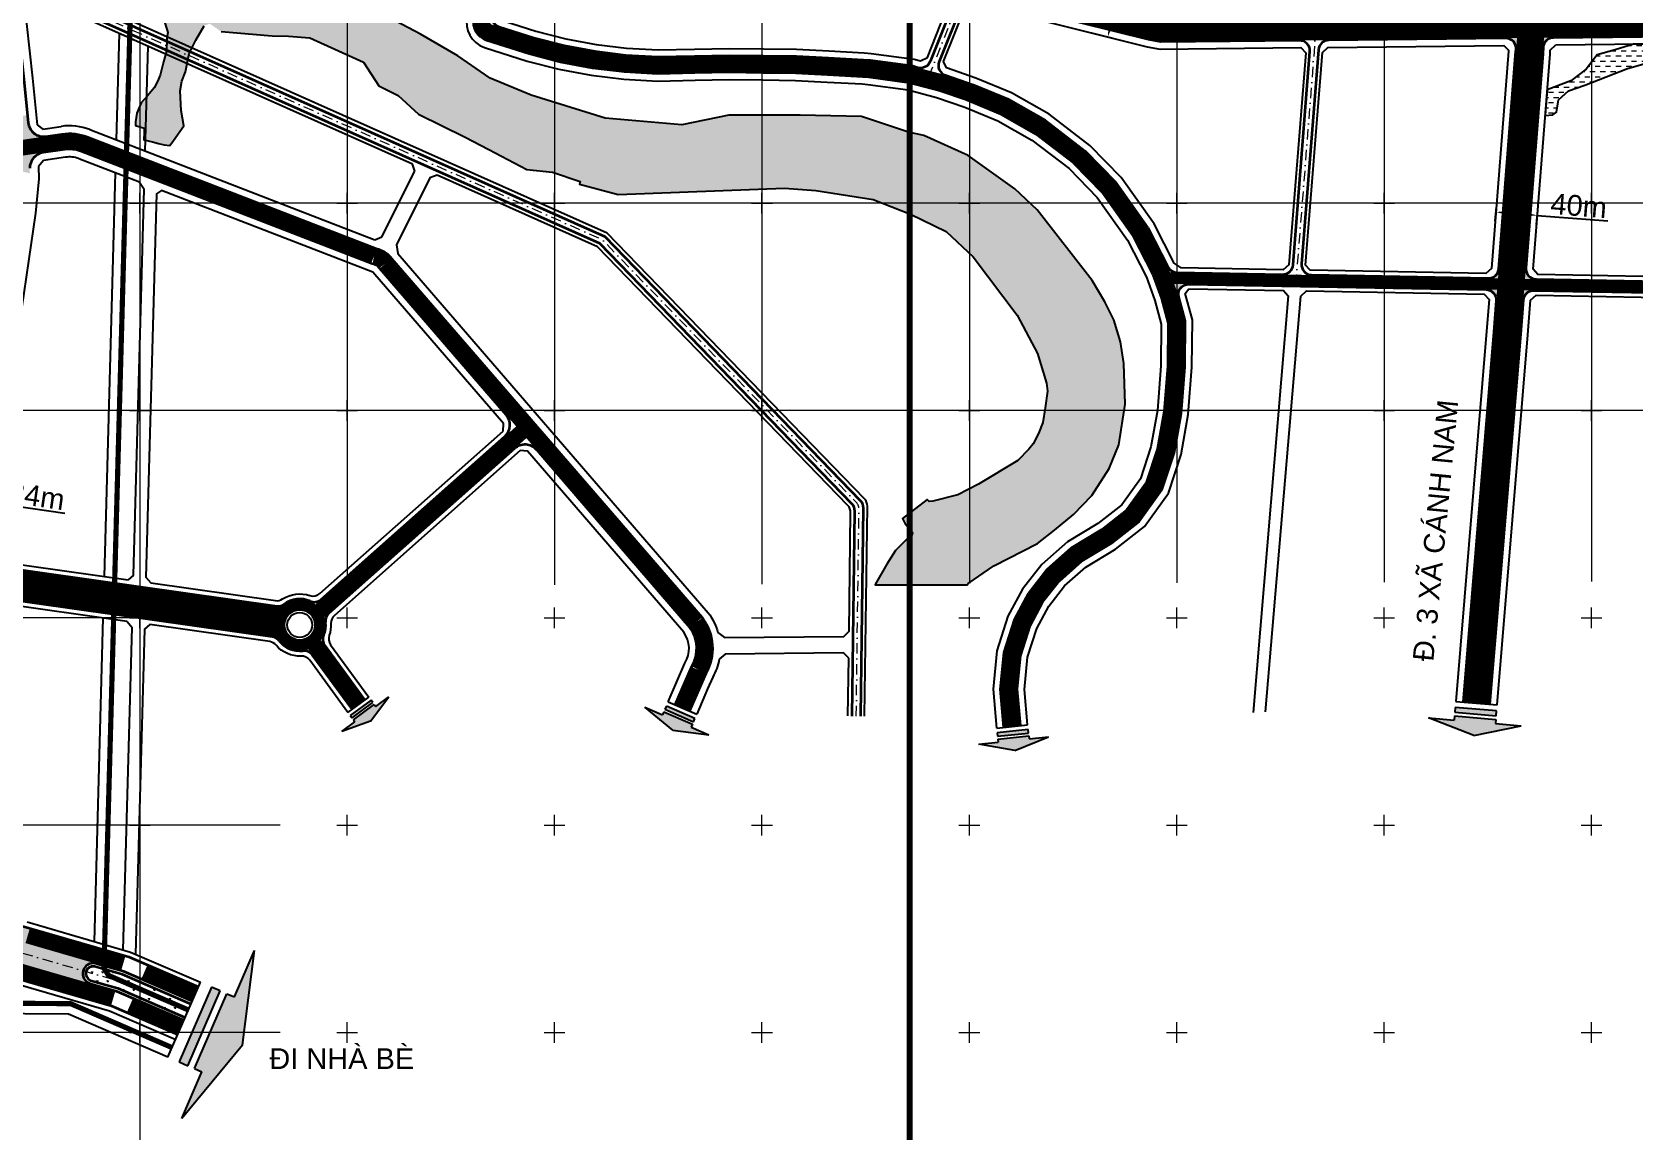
# Model space of a CAD drawing. Header units: millimetres. Extents: x 546597 to 607848, y 1180644 to 1193180.
# Drawn here: x 598896 to 600441, y 1183705 to 1184765 of the extents above; entities that cross this region are included whole.
import ezdxf
from ezdxf.enums import TextEntityAlignment as Align

# ---------------------------------------------------------------- set-up
doc = ezdxf.new("R2010")
doc.units = ezdxf.units.MM
doc.header["$MEASUREMENT"] = 0
doc.linetypes.add('ACAD_ISO02W100', pattern=[15, 12, -3])
doc.linetypes.add('DASHDOT', pattern=[1, 0.5, -0.25, 0, -0.25])
doc.layers.get('0').update_dxf_attribs({"linetype": 'CONTINUOUS', "lineweight": 20})
doc.layers.get('DEFPOINTS').update_dxf_attribs({"linetype": 'CONTINUOUS', "lineweight": 20})
for name, color, linetype, lineweight in [('A-DUONG', 1, 'CONTINUOUS', 35), ('A-LE', 4, 'CONTINUOUS', 25), ('A-TIM', 6, 'DASHDOT', 13), ('DIM GIAO THONG', 3, 'CONTINUOUS', 15), ('duong MOI - 20m', 251, 'ACAD_ISO02W100', 5), ('hide - hatch SONG RACH', 150, 'CONTINUOUS', 5), ('KHUNG', 2, 'CONTINUOUS', 120), ('toa do', 2, 'CONTINUOUS', 13)]:
    doc.layers.add(name, color=color, linetype=linetype, lineweight=lineweight)
for name, color, linetype in [('DIEN', 20, 'CONTINUOUS'), ('duong MOI', 251, 'ACAD_ISO02W100'), ('hatch CX cach ly', 70, 'CONTINUOUS'), ('SONG', 150, 'CONTINUOUS'), ('text DUONG', 7, 'CONTINUOUS')]:
    doc.layers.add(name, color=color, linetype=linetype)
doc.styles.add('VHEL-B', font='VHELVEB.TTF')
doc.styles.add('VNI-Helve Bold', font='VHELVEB.TTF')
doc.linetypes.add('FENCELINE2', pattern='A,6.35,-2.54,[132,ltypeshp.shx,S=2.54,R=0,X=-2.54,Y=0],-2.54,25.4', length=36.83)
doc.dimstyles.new('S1', dxfattribs={"dimtxt": 20, "dimasz": 10, "dimexe": 5, "dimexo": 0.625, "dimgap": 2, "dimtad": 1, "dimdec": 0, "dimtxsty": 'VHEL-B', "dimcen": 2.5, "dimclrd": 256, "dimclre": 256, "dimadec": 0, "dimazin": 0, "dimtfac": 1, "dimtdec": 0, "dimtmove": 0, "dimatfit": 3, "dimfxl": 1, "dimarcsym": 0})
pattern_1 = [(0, (601998.4743, 1186516.907), (5, 5), [5, -5])]

# ---------------------------------------------------------------- blocks, each defined once
blk = doc.blocks.new('*D87')
at = {"layer": 'DEFPOINTS', "color": 0, "transparency": 16777216}
for p in [(598818.1, 1184300.5), (598860, 1184310.8), (598857.6, 1184294.7)]:
    blk.add_point(p, dxfattribs=at)
at = {"layer": 'DIM GIAO THONG', "lineweight": -2, "transparency": 16777216}
for p, q in [((598818.1, 1184301.1), (598821.1, 1184321.5)), ((598857.7, 1184295.3), (598860.7, 1184315.7)), ((598830.3, 1184315.1), (598850.1, 1184312.2)), ((598860, 1184310.8), (598927.5, 1184301))]:
    blk.add_line(p, q, dxfattribs=at)
at = {"layer": 'DIM GIAO THONG', "transparency": 16777216}
for points in [[(598830.5, 1184316.8), (598830, 1184313.5), (598820.4, 1184316.6)], [(598850.3, 1184313.9), (598849.8, 1184310.6), (598860, 1184310.8)]]:
    blk.add_solid(points, dxfattribs=at)
at = {"layer": 'DIM GIAO THONG', "color": 0, "transparency": 16777216, "insert": (598900.4, 1184317.3), "char_height": 20, "attachment_point": 5, "rotation": 351.7109, "style": 'VHEL-B'}
blk.add_mtext('34m', dxfattribs=at)
blk = doc.blocks.new('*D43')
at = {"layer": 'DEFPOINTS', "color": 0, "transparency": 16777216}
for p in [(600307.1, 1184581.8), (600347, 1184578.7), (600347.7, 1184588.1)]:
    blk.add_point(p, dxfattribs=at)
at = {"layer": 'DIM GIAO THONG', "lineweight": -2, "transparency": 16777216}
for p, q in [((600307.2, 1184582.4), (600308.3, 1184596.3)), ((600317.8, 1184590.5), (600337.8, 1184588.9)), ((600347, 1184579.3), (600348.1, 1184593.1)), ((600347.7, 1184588.1), (600415.7, 1184582.8))]:
    blk.add_line(p, q, dxfattribs=at)
at = {"layer": 'DIM GIAO THONG', "transparency": 16777216}
for points in [[(600318, 1184592.2), (600317.7, 1184588.8), (600307.9, 1184591.3)], [(600337.9, 1184590.6), (600337.6, 1184587.3), (600347.7, 1184588.1)]]:
    blk.add_solid(points, dxfattribs=at)
at = {"layer": 'DIM GIAO THONG', "color": 0, "transparency": 16777216, "insert": (600387.7, 1184597.3), "char_height": 20, "attachment_point": 5, "rotation": 355.4867, "style": 'VHEL-B'}
blk.add_mtext('40m', dxfattribs=at)
blk = doc.blocks.new('*D44')
at = {"layer": 'DEFPOINTS', "color": 0, "transparency": 16777216}
for p in [(599926.9, 1184803.2), (599943.2, 1184799.1), (599917.2, 1184764.4)]:
    blk.add_point(p, dxfattribs=at)
at = {"layer": 'DIM GIAO THONG', "lineweight": -2, "transparency": 16777216}
for p, q in [((599943.2, 1184799.1), (599959.7, 1184865.3)), ((599927.5, 1184803), (599948, 1184797.9)), ((599935.9, 1184770), (599940.8, 1184789.4)), ((599917.8, 1184764.2), (599938.3, 1184759.1))]:
    blk.add_line(p, q, dxfattribs=at)
at = {"layer": 'DIM GIAO THONG', "transparency": 16777216}
for points in [[(599939.1, 1184789.8), (599942.4, 1184789), (599943.2, 1184799.1)], [(599934.3, 1184770.4), (599937.5, 1184769.6), (599933.5, 1184760.3)]]:
    blk.add_solid(points, dxfattribs=at)
at = {"layer": 'DIM GIAO THONG', "color": 0, "transparency": 16777216, "insert": (599940.7, 1184840), "char_height": 20, "attachment_point": 5, "rotation": 75.9883, "style": 'VHEL-B'}
blk.add_mtext('40m', dxfattribs=at)
blk = doc.blocks.new('A$C1AD862F4')
h = blk.add_hatch(color=256)
h.paths.add_polyline_path([(23.2, 5.93), (24.65, 9.65), (47.84, 0.62), (10.76, 29.1), (-35.81, 33.19), (-12.62, 24.16), (-14.07, 20.45)])
h.paths.add_polyline_path([(-15.35, 17.15), (-17.03, 12.83), (20.24, -1.68), (21.92, 2.63)])
for p, q in [((10.76, 29.1), (-35.81, 33.19)), ((-12.62, 24.16), (-35.81, 33.19)), ((-14.07, 20.45), (-12.62, 24.16)), ((10.76, 29.1), (47.84, 0.62)), ((-15.35, 17.15), (-17.03, 12.83)), ((21.92, 2.63), (-15.35, 17.15)), ((23.2, 5.93), (-14.07, 20.45)), ((-17.03, 12.83), (20.24, -1.68)), ((23.2, 5.93), (24.65, 9.65)), ((47.84, 0.62), (24.65, 9.65)), ((18.06, -7.26), (-19.21, 7.25)), ((20.24, -1.68), (21.92, 2.63))]:
    blk.add_line(p, q)
blk = doc.blocks.new('CROSS')
for p, q in [((-5, 0), (5, 0)), ((0, -5), (0, 5))]:
    blk.add_line(p, q)

msp = doc.modelspace()

# ---------------------------------------------------------------- hatches: boundary and pattern name
at = {"layer": 'duong MOI', "ltscale": 3}
h = msp.add_hatch(color=254, dxfattribs=at)
h.paths.add_polyline_path([(600344.5, 1184801.3), (600345.6, 1184814.6, 0.078266), (600332.4, 1184813.4), (600331.6, 1184802.3), (600330.9, 1184794.3, -0.388097), (600321.1, 1184785.1), (600302.3, 1184784.8, 0.075365), (600300.4, 1184772.3, 0.002726), (600300.4, 1184771.8), (600310.9, 1184771.9), (600342.2, 1184772.3)])
h.paths.add_polyline_path([(600342.2, 1184772.3), (600300.4, 1184771.8, 0.078107), (600302.5, 1184758.8), (600317.2, 1184759, -0.440821), (600327.3, 1184748.2), (600327.1, 1184746.1), (600326.1, 1184733.3, 0.07827), (600338.9, 1184730.1), (600339.1, 1184733.2), (600340.1, 1184745)])
h.paths.add_polyline_path([(600385.1, 1184772.3, 0.002726), (600385.1, 1184772.7), (600372.3, 1184772.6), (600342.2, 1184772.3), (600340.1, 1184745), (600338.9, 1184730.1, 0.077958), (600352, 1184730.9), (600353, 1184744), (600353.5, 1184750.3, -0.388097), (600363.4, 1184759.5), (600383.2, 1184759.7, 0.075365)])
h.paths.add_polyline_path([(600382.9, 1184785.7), (600367.2, 1184785.6, -0.440821), (600357.2, 1184796.3), (600357.5, 1184800.3), (600358.4, 1184811.7, 0.077962), (600345.6, 1184814.6), (600345.2, 1184810.1), (600344.5, 1184801.3), (600342.2, 1184772.3), (600385.1, 1184772.7, 0.078107)])
h = msp.add_hatch(color=254, dxfattribs=at)
h.paths.add_polyline_path([(598881.8, 1184666.9), (598880.1, 1184683.6), (598868.6, 1184682.4), (598869.8, 1184671, -0.007694), (598870.8, 1184634.1), (598882.4, 1184631.4)])
h.paths.add_polyline_path([(598912.4, 1184664.6), (598909.3, 1184664.2, -0.426771), (598892.3, 1184677.5), (598891.5, 1184684.7), (598880.1, 1184683.6), (598881.8, 1184666.9), (598882, 1184652.7), (598912.4, 1184657.1)])
h.paths.add_polyline_path([(598912.4, 1184657.1), (598882, 1184652.7), (598882.4, 1184631.4), (598893.9, 1184628.7), (598893.8, 1184633.6, -0.377169), (598906.7, 1184648.7), (598912.4, 1184649.5)])
at = {"layer": 'duong MOI'}
msp.add_hatch(color=254, dxfattribs=at).paths.add_polyline_path([(598963.4, 1183880.3), (598881.2, 1183904.2, 0.057647), (598879.3, 1183927.1, 0.043563), (598870, 1183922, -0.041551), (598871.3, 1183907.1, -0.184783), (598848.3, 1183847.1, 0.043563), (598853.4, 1183837.8, 0.057647), (598867.3, 1183856.1), (598949.5, 1183832.3, 0.065075), (598958.1, 1183845.4), (598951.6, 1183847.3, -0.924696), (598956.8, 1183866.6), (598963.7, 1183864.6, 0.029094), (598964.1, 1183871.7, 0.035913)])
at = {"layer": 'duong MOI - 20m', "ltscale": 2}
h = msp.add_hatch(color=254, dxfattribs=at)
h.paths.add_polyline_path([(600325.1, 1184555.1), (600312.1, 1184556.1), (600310.6, 1184536.7, -0.396628), (600300.4, 1184527.5), (600290.9, 1184527.7), (600290.8, 1184522.2), (600322.4, 1184521.6)])
h.paths.add_polyline_path([(600353.4, 1184526.5), (600346.5, 1184526.6, -0.432021), (600336.7, 1184537.4), (600338, 1184554.1), (600325.1, 1184555.1), (600322.4, 1184521.6), (600353.3, 1184521)])
h.paths.add_polyline_path([(600353.3, 1184521), (600322.4, 1184521.6), (600320.5, 1184497.3), (600333.5, 1184496.3), (600334.3, 1184506.5, -0.396628), (600344.4, 1184515.7), (600353.2, 1184515.5)])
h.paths.add_polyline_path([(600322.4, 1184521.6), (600290.8, 1184522.2), (600290.7, 1184516.7), (600298.3, 1184516.5, -0.432021), (600308.1, 1184505.7), (600307.5, 1184498.3), (600320.5, 1184497.3)])
h = msp.add_hatch(color=254, dxfattribs=at)
h.paths.add_polyline_path([(599984.5, 1184534.4), (599980.3, 1184542.6), (599973.2, 1184538.9), (599977.2, 1184531.2), (599985.6, 1184508.2), (599988.4, 1184497.7), (599996.2, 1184499.6), (599993.2, 1184510.6)])
h.paths.add_polyline_path([(600018.2, 1184527.2), (599987, 1184527.7), (599993.2, 1184510.6), (599996.2, 1184499.6), (600004, 1184501.5), (600001.9, 1184509.2, -0.500019), (600011.7, 1184521.8), (600018.1, 1184521.7)])
h.paths.add_polyline_path([(600018.3, 1184532.7), (600000.2, 1184533, -0.276379), (599991.5, 1184538.4), (599987.5, 1184546.2), (599980.3, 1184542.6), (599984.5, 1184534.4), (599987, 1184527.7), (600018.2, 1184527.2)])
at = {"layer": 'hatch CX cach ly'}
h = msp.add_hatch(dxfattribs=at)
h.set_pattern_fill('M-SWAMP', color=256, scale=10, style=0)
h.set_pattern_definition([(0, (651998.474, 1186516.907), (5, 8.660254), [1.25, -8.75]), (90, (651999.0993, 1186516.907), (-5, 8.66025403), [0.625, -16.695508]), (90, (651999.2555, 1186516.907), (-5, 8.66025403), [0.5, -16.820508]), (90, (651998.943, 1186516.907), (-5, 8.66025403), [0.5, -16.820508]), (60, (651999.412, 1186516.907), (-5, 8.660254), [0.4, -9.6]), (120, (651998.787, 1186516.907), (-10, 4e-09), [0.4, -9.6])])
edge = h.paths.add_edge_path()
edge.add_line((599043.7, 1183814.4), (599049.3, 1183827.3))
edge.add_line((599049.3, 1183827.3), (598983.3, 1183855.8))
edge.add_line((598983.3, 1183855.8), (598956.1, 1183863.7))
edge.add_arc((598954.9, 1183856.8), 7.03, 80.6308, 249.925)
edge.add_line((598952.5, 1183850.2), (598978.6, 1183842.6))
edge.add_line((598978.6, 1183842.6), (599043.7, 1183814.4))
at = {"layer": 'hide - hatch SONG RACH'}
h = msp.add_hatch(dxfattribs=at)
h.set_pattern_fill('DASH', color=256, scale=40, style=0)
h.set_pattern_definition(pattern_1)
h.paths.add_polyline_path([(600440.6, 1184753.4), (600422.8, 1184747.7), (600405.4, 1184743.1), (600394.9, 1184729.1), (600380.2, 1184717.9), (600357.3, 1184709.1), (600355.7, 1184689.1), (600355.4, 1184684.6), (600362.7, 1184685), (600366.2, 1184687.7), (600368.2, 1184699.7), (600377.7, 1184708.3), (600393.5, 1184713.8), (600434.6, 1184729.8), (600464.2, 1184738.3), (600470.8, 1184741.1), (600479.8, 1184738.8), (600485.5, 1184742.1), (600492.2, 1184753.9)])
h.paths.add_polyline_path([(600625.3, 1184954.1), (600621.2, 1184936.6), (600619.5, 1184917.7), (600611.6, 1184897.5), (600600.6, 1184873), (600584, 1184850.7), (600571.9, 1184836), (600561.9, 1184823.9), (600560.1, 1184799.6), (600564.7, 1184794.7), (600581.5, 1184794.9), (600582.2, 1184799.6), (600581.1, 1184807.5), (600587.5, 1184827.5), (600597.5, 1184842.1), (600609.9, 1184856.6), (600618, 1184867.6), (600628, 1184885.4), (600635.2, 1184904.8), (600639.1, 1184920.7), (600647.1, 1184949.6), (600649.5, 1184954.9)])
h.paths.add_polyline_path([(600655.5, 1185010), (600646.8, 1185001.9), (600641.5, 1184988.7), (600634.7, 1184977.1), (600630.1, 1184966.6), (600651, 1184966.9), (600656, 1184978.3), (600663, 1184988), (600667.1, 1184992.6), (600669.2, 1184994.3), (600678.1, 1184994.3), (600682.7, 1184995.1), (600680.7, 1184999.1), (600678.8, 1185003.1), (600674.2, 1185006.5), (600668.3, 1185011.2)])
h = msp.add_hatch(dxfattribs=at)
h.set_pattern_fill('DASH', color=256, scale=40, style=0)
h.set_pattern_definition(pattern_1)
h.paths.add_polyline_path([(598992.4, 1184900.1), (598991.3, 1184889.1), (598995.4, 1184869.2), (598995.7, 1184868.4), (598999.3, 1184861.7), (599007.5, 1184849.2), (599011.3, 1184838.4), (599013.4, 1184824.9), (599011.3, 1184811), (599007.8, 1184791.1), (599008.1, 1184787.6), (599021.3, 1184776.6), (599024.2, 1184773.9), (599026.9, 1184764.5), (599026.1, 1184758.9), (599025.8, 1184746.6), (599022.9, 1184736.3), (599019.5, 1184723.3), (599016.9, 1184717.4), (599013.7, 1184711), (599007.3, 1184703.4), (599001.2, 1184696.6), (598997.1, 1184686.7), (598995.7, 1184678.4), (598995.7, 1184674.8), (599004.1, 1184672.2), (599004, 1184667.7), (599003.7, 1184660.9), (599012.3, 1184658.9), (599018, 1184657.3), (599023.3, 1184656.3), (599029, 1184655.4), (599032.4, 1184660.2), (599042.4, 1184674.5), (599039.9, 1184689.2), (599039, 1184708.1), (599040.5, 1184717.7), (599044.1, 1184726.6), (599047.6, 1184744.2), (599053.9, 1184757.2), (599062.1, 1184770.9), (599067.3, 1184773.1), (599078.4, 1184765.4), (599127.6, 1184761.3), (599143.3, 1184761.1), (599164, 1184759.4), (599215.6, 1184735.8), (599230.4, 1184713.2), (599249.1, 1184703.8), (599268.8, 1184685.7), (599313.7, 1184663.7), (599336.6, 1184651.6), (599373.3, 1184632.3), (599398, 1184629.8), (599424.7, 1184620.9), (599424, 1184618.3), (599461.2, 1184608.3), (599621.7, 1184614.5), (599651.8, 1184612), (599707.2, 1184603.4), (599743.3, 1184589.3), (599777.5, 1184572.7), (599803.8, 1184548.2), (599846.2, 1184491.9), (599865.7, 1184455), (599874.4, 1184426.3), (599875.4, 1184418.5), (599873, 1184402.4), (599870.8, 1184388.4), (599866.7, 1184377.7), (599861.5, 1184367.7), (599857.3, 1184362.6), (599846.6, 1184351.5), (599808.7, 1184328.9), (599789, 1184318.5), (599764.9, 1184312.5), (599761.3, 1184312.2), (599759.3, 1184314), (599735.4, 1184295.7), (599738.3, 1184289.9), (599744, 1184283.9), (599745, 1184281.5), (599744.2, 1184279.1), (599739.3, 1184275.3), (599728.7, 1184265), (599720.4, 1184251.7), (599709.1, 1184232.1), (599709, 1184231.7), (599798, 1184231.7), (599799, 1184233), (599823.7, 1184250.2), (599865.8, 1184271.5), (599882.2, 1184284.3), (599900.4, 1184299.6), (599918.1, 1184317.9), (599934.8, 1184343.8), (599944.3, 1184366.8), (599950.1, 1184406.1), (599949, 1184445.1), (599945.8, 1184466.1), (599939.2, 1184487.4), (599930.7, 1184504.6), (599918.4, 1184525.4), (599865.5, 1184593.6), (599843.9, 1184613.7), (599799, 1184645.8), (599756, 1184665), (599741.3, 1184668.3), (599696.1, 1184683.4), (599636.8, 1184684.9), (599568, 1184684.9), (599522.8, 1184675.6), (599448.7, 1184682), (599377.3, 1184704.2), (599337.8, 1184720.4), (599306.8, 1184742), (599270.6, 1184762.8), (599246.8, 1184775.5), (599221.6, 1184791.3), (599177.4, 1184812.7), (599163.2, 1184816.3), (599143.3, 1184819.6), (599124.3, 1184822.7), (599105.2, 1184826.9), (599087.6, 1184828.4), (599070.8, 1184834.3), (599057.3, 1184847.7), (599048.4, 1184865.2), (599045.7, 1184880.1), (599045.9, 1184901.9), (599051.7, 1184926.9), (599060.8, 1184950.9), (599067.8, 1184976.5), (599058.7, 1184978.8), (599049, 1184981.2), (599025.3, 1184987.6), (599022.6, 1184986.6), (599019.8, 1184976.7), (599020.1, 1184970.2), (599019.7, 1184965.6), (599019, 1184962.7), (599015.2, 1184951.6), (599011.8, 1184947.5), (599008.4, 1184940.1), (599001.4, 1184926.2), (598997, 1184912.3)])

# ---------------------------------------------------------------- linework, layer by layer
at = {"layer": 'A-DUONG', "ltscale": 0.05}
for p, q in [((598927.4, 1184651.7), (598906.7, 1184648.7)), ((599223.9, 1184541.5), (598943.7, 1184649.8)), ((599353.3, 1184395.8), (599231.1, 1184537.2)), ((599174.8, 1184217.7), (599351.9, 1184374.8)), ((599361.4, 1184363.2), (599182.4, 1184204.4)), ((599530.5, 1184190.7), (599382.7, 1184361.8)), ((598858, 1184250.1), (599132.1, 1184211.3)), ((599127.9, 1184181.6), (598853.6, 1184220.4)), ((599204.8, 1184111.7), (599166.3, 1184164.1)), ((599178.3, 1184173.2), (599216.9, 1184120.6)), ((599516.4, 1184116), (599532.3, 1184152.8))]:
    msp.add_line(p, q, dxfattribs=at)
for points in [[(599784.8, 1184792.9), (599762.2, 1184736.5, -0.379717), (599750.4, 1184730.5), (599745.4, 1184731.9), (599704.5, 1184737.4), (599698, 1184737.9), (599664.1, 1184739.7), (599633.2, 1184741.3), (599601.2, 1184741.7), (599568.3, 1184742.1), (599534.9, 1184741.5), (599499.7, 1184740.6), (599468.8, 1184742.4), (599438.9, 1184746.1), (599409.1, 1184751.7), (599379.9, 1184759.1), (599346.5, 1184769.8, -0.395303), (599339.9, 1184781.8), (599368.9, 1184898, -0.413989), (599381, 1184905.2), (599749, 1184813.5), (599777.9, 1184806.3, -0.454555)], [(600317.2, 1184759), (600146.5, 1184757.1, 0.388101), (600136.7, 1184747.9), (600120.3, 1184541.4, 0.432108), (600130.1, 1184530.6), (600300.4, 1184527.5, 0.396628), (600310.6, 1184536.7), (600327.1, 1184746.1), (600327.3, 1184748.2, 0.440821)], [(600353.5, 1184750.3), (600353, 1184744), (600336.7, 1184537.4, 0.432021), (600346.5, 1184526.6), (600516.3, 1184523.5, 0.395961), (600526.4, 1184532.7), (600544.1, 1184750.6, 0.441418), (600534, 1184761.4), (600363.4, 1184759.5, 0.388097)]]:
    msp.add_lwpolyline(points, format="xyb", close=True, dxfattribs=at)
for points in [[(598877, 1184827.9, 0.257411), (598882.8, 1184820.2), (599448.4, 1184567.8), (599694.7, 1184313.2, -0.198036), (599697.6, 1184306.1), (599694.9, 1184105)], [(599686.9, 1184105.1), (599689.5, 1184302.9, 0.198036), (599686.7, 1184310), (599443.7, 1184561.1), (598893.6, 1184806.6, 0.57897), (598879.6, 1184796.4), (598888, 1184719.5), (598892.3, 1184677.5, 0.426771), (598909.3, 1184664.2), (598925.2, 1184666.5, -0.128966), (598949.2, 1184663.8), (599227.9, 1184556, -0.180539), (599242.8, 1184546.5), (599542.2, 1184200.1, -0.297539), (599545.8, 1184146.1), (599530.2, 1184110.1)], [(599833.3, 1184094.3), (599830.1, 1184131), (599833.5, 1184166.5), (599843.7, 1184198.7), (599857.2, 1184223.8), (599875, 1184246.6), (599898.6, 1184267.5), (599927.9, 1184285), (599952, 1184304.1), (599971.2, 1184330.9), (599981.8, 1184363), (599988.3, 1184399), (599991.7, 1184442.8), (599992.1, 1184484.2), (599985.6, 1184508.2), (599977.2, 1184531.2), (599958.4, 1184567.9), (599928.6, 1184609.7), (599900.7, 1184638.4), (599864.2, 1184666.6), (599830.5, 1184685.7), (599798.1, 1184699.1), (599770.5, 1184708.6), (599742.3, 1184716.1), (599702.9, 1184721.4), (599697, 1184721.9), (599663.2, 1184723.7), (599632.7, 1184725.3), (599601, 1184725.7), (599568.3, 1184726.1), (599535.3, 1184725.5), (599499.5, 1184724.6), (599467.4, 1184726.5), (599436.4, 1184730.2), (599405.7, 1184736), (599375.4, 1184743.8), (599334.5, 1184756.9, -0.395303), (599322.5, 1184778.4)], [(599849.2, 1184096), (599846.1, 1184131), (599849.3, 1184163.3), (599858.5, 1184192.4), (599870.6, 1184215), (599886.8, 1184235.6), (599908.1, 1184254.6), (599937, 1184271.8), (599963.7, 1184292.9), (599985.7, 1184323.5), (599997.4, 1184359), (600004.2, 1184396.9), (600007.7, 1184442.1), (600008.1, 1184486.3), (600001.9, 1184509.2, -0.500019), (600011.7, 1184521.8), (600298.3, 1184516.5, -0.432021), (600308.1, 1184505.7), (600305.8, 1184475.7), (600276.1, 1184118.7)], [(600302, 1184116.6), (600331.7, 1184473.6), (600334.3, 1184506.5, -0.396628), (600344.4, 1184515.7), (600514.1, 1184512.6, -0.432705), (600523.9, 1184501.8), (600492.3, 1184112.4)]]:
    msp.add_lwpolyline(points, format="xyb", dxfattribs=at)
at = {"layer": 'A-DUONG', "ltscale": 0.05, "flags": 128}
msp.add_lwpolyline([(600112.2, 1184540.3), (600128.5, 1184746.1, 0.440817), (600118.4, 1184756.8), (599984.6, 1184755.4), (599972.9, 1184757.7), (599805.3, 1184799.5, 0.374991), (599793.6, 1184793.5), (599770.8, 1184736.5, 0.428083), (599776.9, 1184723.3), (599803.8, 1184714), (599837.5, 1184700.1), (599873, 1184680), (599911.4, 1184650.4), (599940.9, 1184620), (599972.1, 1184576.2), (599991.5, 1184538.4, 0.276379), (600000.2, 1184533), (600102, 1184531.1)], format="xyb", dxfattribs=at)
at = {"layer": 'A-DUONG', "ltscale": 0.05}
for points in [[(598881.2, 1183904.2), (598989.4, 1183872.8), (599056.4, 1183843.8)], [(598867.3, 1183856.1), (598972.5, 1183825.6), (599036.6, 1183797.9)]]:
    msp.add_lwpolyline(points, dxfattribs=at)
at = {"layer": 'A-DUONG'}
for points in [[(599050.5, 1183830), (598984.4, 1183858.6), (598956.8, 1183866.6, 0.924696), (598951.6, 1183847.3), (598977.6, 1183839.8), (599042.5, 1183811.7)], [(599049.3, 1183827.3), (598983.3, 1183855.8), (598956.1, 1183863.7, 0.910682), (598952.5, 1183850.2), (598978.6, 1183842.6), (599043.7, 1183814.4)]]:
    msp.add_lwpolyline(points, format="xyb", dxfattribs=at)
at = {"layer": 'A-DUONG', "ltscale": 0.05}
msp.add_circle((599154.2, 1184193), 15, dxfattribs=at)
for centre, radius, start, end in [((600340.1, 1184745), 6.5, 175.4692, 175.4867), ((600355, 1184743.8), 8.5, 175.4692, 175.4867), ((598908.8, 1184633.8), 15, 98.26, 180.9197), ((598932, 1184619.5), 32.5, 68.8654, 98.26), ((599222.7, 1184531.4), 10.2, 34.7384, 83.0542), ((600102.2, 1184541.1), 10, 268.9482, 355.47), ((599341.9, 1184386), 15, 311.5783, 40.8381), ((599371.3, 1184352), 15, 40.8381, 131.5783), ((599133.5, 1184221.2), 10, 261.9489, 306.3642), ((599154.2, 1184193), 25, 66.6293, 126.3642), ((599168.1, 1184225.1), 10, 246.6293, 311.5783), ((599154.2, 1184193), 25, 336.6144, 6.3683), ((599189, 1184196.9), 10, 131.5783, 186.3683), ((599126.5, 1184171.7), 10, 37.5336, 81.9489), ((599154.2, 1184193), 25, 217.5336, 276.613), ((599186.4, 1184179.1), 10, 156.6144, 216.2426), ((599502.6, 1184170.4), 34.5, 329.3991, 36.088), ((599158.3, 1184158.2), 10, 36.2426, 96.613)]:
    msp.add_arc(centre, radius, start, end, dxfattribs=at)
at = {"layer": 'A-LE', "ltscale": 0.05}
for p, q in [((598887.7, 1184800.1), (598896.4, 1184720.4)), ((599262.8, 1184637.5), (598891.8, 1184803.1)), ((598896.4, 1184720.4), (598901, 1184675.6)), ((598901, 1184675.6), (598906.5, 1184671.4)), ((598906.5, 1184671.4), (598924.1, 1184673.9)), ((598951.9, 1184670.8), (599226.6, 1184564.6)), ((598907.2, 1184641.1), (598902.3, 1184635.4)), ((598928.4, 1184644.2), (598907.2, 1184641.1)), ((598999.6, 1184620.2), (598941, 1184642.8)), ((598902.3, 1184635.4), (598902.5, 1184623.4)), ((599233.5, 1184567.3), (599265.2, 1184630.9)), ((599265.2, 1184630.9), (599262.8, 1184637.5)), ((598902.5, 1184623.4), (598899.4, 1184590.3)), ((598993.9, 1184240.9), (599004.2, 1184613.4)), ((598999.6, 1184620.2), (599004.2, 1184613.4)), ((598899.4, 1184590.3), (598885.9, 1184497.7)), ((599226.6, 1184564.6), (599233.5, 1184567.3)), ((598857.2, 1184255.2), (598988.8, 1184236.6)), ((598993.9, 1184240.9), (598988.8, 1184236.6)), ((598987.7, 1184196.4), (598851.5, 1184215.6)), ((598987.7, 1184196.4), (598992.5, 1184190.7)), ((598983.9, 1183879.6), (598992.5, 1184190.7)), ((599678.7, 1184166), (599564.4, 1184165)), ((599683.7, 1184161.1), (599678.7, 1184166))]:
    msp.add_line(p, q, dxfattribs=at)
at = {"layer": 'A-LE'}
msp.add_line((599005.2, 1184650.2), (599008, 1184751.2), dxfattribs=at)
at = {"layer": 'A-LE', "ltscale": 0.05}
for points in [[(599381.3, 1184898), (599375.2, 1184894.3), (599347.2, 1184782.2), (599350.8, 1184775.8), (599381.8, 1184765.9), (599410.7, 1184758.5), (599440, 1184753), (599469.4, 1184749.4), (599499.8, 1184747.7), (599534.8, 1184748.5), (599568.3, 1184749.1), (599601.3, 1184748.7), (599633.4, 1184748.3), (599664.5, 1184746.7), (599698.5, 1184744.8), (599705.3, 1184744.3), (599746.8, 1184738.7), (599752.8, 1184737.1), (599759.5, 1184740.5), (599780.6, 1184793.3), (599777.6, 1184799.2), (599747.3, 1184806.8), (599381.3, 1184898)], [(599856.2, 1184096.7), (599853.2, 1184130.9), (599856.2, 1184161.8), (599865, 1184189.7), (599876.5, 1184211.2), (599891.9, 1184230.8), (599912.3, 1184248.9), (599940.9, 1184266), (599968.8, 1184288.1), (599992, 1184320.3), (600004.2, 1184357.3), (600011.1, 1184396.1), (600014.7, 1184441.8), (600015.1, 1184487.2), (600008.2, 1184512.6), (600011.7, 1184517.3)], [(600011.7, 1184517.3), (600103, 1184515.6), (600107.6, 1184510.5), (600073.6, 1184108.6)], [(600085.7, 1184109.3), (600119.6, 1184510.3), (600125, 1184515.2), (600296.6, 1184512.1), (600301.2, 1184507), (600298.8, 1184476.3), (600269.1, 1184119.3)], [(600309, 1184116), (600338.7, 1184473), (600341.3, 1184506.2), (600346.7, 1184511.1), (600515.4, 1184508), (600520, 1184503), (600488.2, 1184112.5)], [(599682.9, 1184105.2), (599683.7, 1184161.1)], [(599547.5, 1184131.3), (599537.1, 1184107.1)], [(598891.3, 1183906.5), (598991.1, 1183877.5), (599058.4, 1183848.4)], [(598874.6, 1183848.8), (598970.8, 1183820.9), (599034.6, 1183793.3)]]:
    msp.add_lwpolyline(points, dxfattribs=at)
for points in [[(599698.9, 1184105), (599701.6, 1184307.7, 0.198036), (599698.8, 1184314.8), (599450.7, 1184571.1), (598889.7, 1184821.5), (598883.8, 1184829.6)], [(599315.7, 1184780.1, 0.395303), (599332.4, 1184750.2), (599373.5, 1184737), (599404.2, 1184729.2), (599435.4, 1184723.3), (599466.8, 1184719.5), (599499.4, 1184717.6), (599535.4, 1184718.5), (599568.4, 1184719.1), (599600.9, 1184718.7), (599632.4, 1184718.3), (599662.9, 1184716.7), (599696.5, 1184714.9), (599702.1, 1184714.5), (599740.9, 1184709.3), (599768.4, 1184701.9), (599795.6, 1184692.5), (599827.4, 1184679.3), (599860.3, 1184660.7), (599896.1, 1184633.2), (599923.2, 1184605.2), (599952.4, 1184564.2), (599970.7, 1184528.4), (599978.9, 1184506.1), (599985.1, 1184483.3), (599984.7, 1184443.1), (599981.4, 1184399.9), (599975, 1184364.7), (599964.9, 1184334.1), (599946.9, 1184309), (599923.9, 1184290.8), (599894.5, 1184273.2), (599869.9, 1184251.4), (599851.3, 1184227.6), (599837.2, 1184201.4), (599826.6, 1184167.9), (599823, 1184131.1), (599826.3, 1184093.5)], [(599563.7, 1184181), (599678.9, 1184182), (599684, 1184187.1), (599685.5, 1184301.3, 0.198036), (599682.7, 1184308.4), (599441.4, 1184557.8), (599286.6, 1184626.9), (599279.8, 1184624.4), (599247.6, 1184559.6), (599248.7, 1184551.3), (599548.1, 1184204.8, -0.093882), (599557.5, 1184185.8)], [(599509.6, 1184119), (599525.7, 1184156.3, 0.301026), (599524.6, 1184186.1), (599373.7, 1184360.7), (599366.7, 1184361.2), (599187.6, 1184202.3, 0.226215), (599184.2, 1184194.3), (599184.2, 1184194.3, -0.095199), (599182.6, 1184183.1, 0.246689), (599184, 1184173.9), (599220.9, 1184123.5)], [(599200.7, 1184108.7), (599163.9, 1184158.9, 0.249841), (599155.5, 1184163, -0.230013), (599131.4, 1184173.5, 0.182676), (599125.2, 1184176.9), (599009.5, 1184193.3), (599004.4, 1184189), (598995.8, 1183875.5)], [(599558.7, 1184160, -0.080859), (599552.5, 1184142.8), (599547.5, 1184131.3)]]:
    msp.add_lwpolyline(points, format="xyb", dxfattribs=at)
for points in [[(600124.4, 1184744.9), (600108.2, 1184540.5), (600102.8, 1184535.6), (600004.4, 1184537.4), (599997.4, 1184542.1), (599978.1, 1184579.9), (599946.3, 1184624.5), (599916.1, 1184655.6), (599876.9, 1184685.8), (599840.6, 1184706.4), (599806.2, 1184720.6), (599778.1, 1184730.3), (599775.2, 1184736.6), (599796.3, 1184789.4), (599803, 1184792.9), (599971.4, 1184750.8), (599984, 1184748.4), (600119.8, 1184749.9)], [(600320.2, 1184747.1), (600320.1, 1184746.6), (600303.6, 1184536.9), (600298.2, 1184532), (600128.8, 1184535.1), (600124.2, 1184540.2), (600140.5, 1184745.1), (600145.8, 1184750.1), (600315.6, 1184752)], [(600365.7, 1184752.5), (600535.4, 1184754.4), (600540, 1184749.5), (600522.4, 1184532.9), (600517, 1184528), (600348.2, 1184531.1), (600343.6, 1184536.2), (600360, 1184743.5), (600360.3, 1184747.5)]]:
    msp.add_lwpolyline(points, close=True, dxfattribs=at)
at = {"layer": 'A-LE'}
for points in [[(598977.5, 1184660.9), (598980.3, 1184763.5)], [(598965.8, 1184239.9), (598976.6, 1184629.1)], [(598956.1, 1183887.6), (598964.7, 1184199.6)], [(599557.5, 1184185.8), (599563.7, 1184181)], [(599564.4, 1184165), (599558.7, 1184160)], [(599027.1, 1183776.2), (598931.1, 1183817.7), (598846.2, 1183818.3)]]:
    msp.add_lwpolyline(points, dxfattribs=at)
at = {"layer": 'A-LE', "ltscale": 0.05}
msp.add_lwpolyline([(599350.3, 1184380.1), (599350.8, 1184387.2), (599224.6, 1184533.2), (599020.8, 1184612), (599016, 1184608.8), (599005.8, 1184239.2), (599010.6, 1184233.5), (599130.8, 1184216.5, 0.182676), (599137.7, 1184218.1, -0.231225), (599163.9, 1184221.4, 0.269341), (599173.7, 1184223.4)], format="xyb", close=True, dxfattribs=at)
msp.add_circle((599154.2, 1184193), 12, dxfattribs=at)
for centre, radius, start, end in [((599601.1, 1184733.7), 8, 269.2588, 269.2919), ((598932, 1184619.5), 55, 68.8654, 98.26), ((598932, 1184619.5), 25, 68.8654, 98.26)]:
    msp.add_arc(centre, radius, start, end, dxfattribs=at)
at = {"layer": 'A-TIM', "ltscale": 20}
msp.add_line((599373.5, 1184383.9), (599170.8, 1184204.2), dxfattribs=at)
msp.add_line((599373.5, 1184383.9), (599170.8, 1184204.2), dxfattribs=at)
at = {"layer": 'A-TIM', "ltscale": 20, "flags": 128}
for points in [[(599506.7, 1185482.4), (599491.6, 1185421.8), (599330.3, 1184776.4, 0.395303), (599337, 1184764.5), (599377.7, 1184751.5), (599407.4, 1184743.8), (599437.7, 1184738.2), (599468.1, 1184734.4), (599499.6, 1184732.6), (599535.1, 1184733.5), (599568.3, 1184734.1), (599601.1, 1184733.7), (599632.9, 1184733.3), (599663.7, 1184731.7), (599697.5, 1184729.9), (599703.7, 1184729.4), (599743.8, 1184724), (599772.8, 1184716.3), (599800.9, 1184706.5), (599834, 1184692.9), (599868.6, 1184673.3), (599906.1, 1184644.4), (599934.8, 1184614.8), (599965.2, 1184572.1), (599984.5, 1184534.4), (599993.2, 1184510.6), (600000.1, 1184485.3), (599999.7, 1184442.5), (599996.3, 1184398), (599989.6, 1184361), (599978.4, 1184327.2), (599957.9, 1184298.5), (599932.4, 1184278.4), (599903.4, 1184261), (599880.9, 1184241.1), (599863.9, 1184219.4), (599851.1, 1184195.6), (599841.4, 1184164.9), (599838.1, 1184131), (599841.2, 1184095.1)], [(599690.9, 1184105.1), (599693.5, 1184304.5, 0.198036), (599690.7, 1184311.6), (599446.1, 1184564.5), (598865, 1184823.7)], [(599523.3, 1184113), (599539.1, 1184149.4, 0.298381), (599536.4, 1184195.4), (599237, 1184541.8, 0.191797), (599225.8, 1184548.8), (598946.5, 1184656.8, 0.128966), (598926.3, 1184659.1), (598882, 1184652.7)], [(599523.3, 1184113), (599539.1, 1184149.4, 0.298381), (599536.4, 1184195.4), (599237, 1184541.8, 0.191797), (599225.8, 1184548.8), (598946.5, 1184656.8, 0.128966), (598926.3, 1184659.1), (598882, 1184652.7)]]:
    msp.add_lwpolyline(points, format="xyb", dxfattribs=at)
for points in [[(599953.1, 1185153.1), (599808, 1184840.3), (599759.8, 1184719.7)], [(600159.9, 1185092), (600115, 1184525.4)], [(600368.3, 1185102.2), (600366.2, 1185075.5), (600344.5, 1184801.3), (600340.1, 1184745), (600318.7, 1184474.6), (600289.1, 1184117.6)], [(599987, 1184527.7), (600555.3, 1184517.3), (600668.4, 1184515.2), (600683.4, 1184515.5)], [(598829.6, 1184238.9), (599136.8, 1184195.5)], [(599166.2, 1184177), (599210.8, 1184116.1)], [(599166.2, 1184177), (599210.8, 1184116.1)], [(598886.9, 1183876.5), (598981, 1183849.2), (599046.5, 1183820.8)], [(598886.9, 1183876.5), (598981, 1183849.2), (599046.5, 1183820.8)]]:
    msp.add_lwpolyline(points, dxfattribs=at)
at = {"layer": 'A-TIM', "ltscale": 20}
msp.add_circle((599154.2, 1184193), 20, dxfattribs=at)
msp.add_circle((599154.2, 1184193), 20, dxfattribs=at)
at = {"layer": 'DIEN', "linetype": 'FENCELINE2', "ltscale": 2, "const_width": 5}
for points in [[(598597.4, 1187275.1), (598775.6, 1186937.4), (599050.2, 1186932.7), (598986.8, 1184637.7), (598965.4, 1183861.9), (598969.9, 1183854.9), (599046.8, 1183821.6)], [(598946.4, 1183822), (598933.2, 1183827.7), (598692, 1183829.4), (598648.3, 1183795.7), (598648.3, 1183795.7)], [(598933.2, 1183827.7), (598933.2, 1183827.7), (599031.1, 1183785.3)]]:
    msp.add_lwpolyline(points, dxfattribs=at)
at = {"layer": 'duong MOI', "color": 254, "ltscale": 3, "flags": 128}
for points, const_width in [([(600368.3, 1185102.2), (600366.2, 1185075.5), (600344.5, 1184801.3), (600340.1, 1184745), (600318.7, 1184474.6), (600289.1, 1184117.6)], 26), ([(599054.8, 1185000.4), (599063.6, 1184998.2), (599314, 1184935.3), (599752.2, 1184826.2), (599975.7, 1184770.4), (599985.8, 1184768.4), (600857.4, 1184777.9)], 26), ([(599373.5, 1184383.9), (599170.8, 1184204.2)], 15), ([(599166.2, 1184177), (599210.8, 1184116.1)], 15)]:
    msp.add_lwpolyline(points, dxfattribs=dict(at, const_width=const_width))
for points, const_width in [([(599362.8, 1184906.4), (599330.3, 1184776.4, 0.395303), (599337, 1184764.5), (599377.7, 1184751.5), (599407.4, 1184743.8), (599437.7, 1184738.2), (599468.1, 1184734.4), (599499.6, 1184732.6), (599535.1, 1184733.5), (599568.3, 1184734.1), (599601.1, 1184733.7), (599632.9, 1184733.3), (599663.7, 1184731.7), (599697.5, 1184729.9), (599703.7, 1184729.4), (599743.8, 1184724), (599772.8, 1184716.3), (599800.9, 1184706.5), (599834, 1184692.9), (599868.6, 1184673.3), (599906.1, 1184644.4), (599934.8, 1184614.8), (599965.2, 1184572.1), (599984.5, 1184534.4), (599993.2, 1184510.6), (600000.1, 1184485.3), (599999.7, 1184442.5), (599996.3, 1184398), (599989.6, 1184361), (599978.4, 1184327.2), (599957.9, 1184298.5), (599932.4, 1184278.4), (599903.4, 1184261), (599880.9, 1184241.1), (599863.9, 1184219.4), (599851.1, 1184195.6), (599841.4, 1184164.9), (599838.1, 1184131), (599841.2, 1184095.1)], 16), ([(599523.3, 1184113), (599539.1, 1184149.4, 0.298381), (599536.4, 1184195.4), (599237, 1184541.8, 0.191797), (599225.8, 1184548.8), (598946.5, 1184656.8, 0.128966), (598926.3, 1184659.1), (598882, 1184652.7)], 15.1)]:
    msp.add_lwpolyline(points, format="xyb", dxfattribs=dict(at, const_width=const_width))
at = {"layer": 'duong MOI', "color": 254, "ltscale": 4, "flags": 128}
for points, const_width in [([(598871.5, 1184233), (599136.8, 1184195.5)], 30), ([(598891.8, 1183893.3), (598984, 1183866.5)], 15), ([(598882, 1183859.7), (598974.3, 1183832.9)], 15), ([(599004.3, 1183858.1), (599053.4, 1183836.9)], 15), ([(598990.4, 1183826), (599039.5, 1183804.8)], 15)]:
    msp.add_lwpolyline(points, dxfattribs=dict(at, const_width=const_width))
at = {"layer": 'duong MOI', "color": 254, "const_width": 10, "flags": 128}
msp.add_lwpolyline([(599134.2, 1184193, -1), (599174.2, 1184193, -1.005549), (599134.2, 1184193.2, -0.48457)], format="xyb", dxfattribs=at).dxf.unprotected_set("ltscale", 0)
at = {"layer": 'duong MOI - 20m', "color": 254, "ltscale": 2, "const_width": 11, "flags": 128}
msp.add_lwpolyline([(599987, 1184527.7), (600555.3, 1184517.3), (600668.4, 1184515.2), (600683.4, 1184515.5)], dxfattribs=at)
at = {"layer": 'hatch CX cach ly'}
for points, const_width in [([(600339.1, 1184733.2), (600318.7, 1184474.6), (600289.1, 1184117.6)], 4), ([(598849.4, 1184236.1), (599108.9, 1184199.4)], 8)]:
    msp.add_lwpolyline(points, dxfattribs=dict(at, const_width=const_width))
at = {"layer": 'hatch CX cach ly', "color": 200, "const_width": 2.5}
for points in [[(600339.1, 1184733.2), (600318.7, 1184474.6), (600289.1, 1184117.6)], [(598849.4, 1184236.1), (599108.9, 1184199.4)]]:
    msp.add_lwpolyline(points, dxfattribs=at)
at = {"layer": 'SONG'}
for points in [[(599024.2, 1184773.9), (599026.9, 1184764.5), (599026.1, 1184758.9), (599025.8, 1184746.6), (599022.9, 1184736.3), (599019.5, 1184723.3), (599016.9, 1184717.4), (599013.7, 1184711), (599007.3, 1184703.4), (599001.2, 1184696.6), (598997.1, 1184686.7), (598995.7, 1184678.4), (598995.7, 1184674.8), (599004.1, 1184672.2), (599004, 1184667.7), (599003.7, 1184660.9), (599012.3, 1184658.9), (599018, 1184657.3), (599023.3, 1184656.3), (599029, 1184655.4), (599032.4, 1184660.2), (599042.4, 1184674.5), (599039.9, 1184689.2), (599039, 1184708.1), (599040.5, 1184717.7), (599044.1, 1184726.6), (599047.6, 1184744.2), (599053.9, 1184757.2), (599062.1, 1184770.9)], [(599078.4, 1184765.4), (599127.6, 1184761.3), (599143.3, 1184761.1), (599164, 1184759.4), (599215.6, 1184735.8), (599230.4, 1184713.2), (599249.1, 1184703.8), (599268.8, 1184685.7), (599313.7, 1184663.7), (599336.6, 1184651.6), (599373.3, 1184632.3), (599398, 1184629.8), (599424.7, 1184620.9), (599424, 1184618.3), (599461.2, 1184608.3), (599621.7, 1184614.5), (599651.8, 1184612), (599707.2, 1184603.4), (599743.3, 1184589.3), (599777.5, 1184572.7), (599803.8, 1184548.2), (599846.2, 1184491.9), (599865.7, 1184455), (599874.4, 1184426.3), (599875.4, 1184418.5), (599873, 1184402.4), (599870.8, 1184388.4), (599866.7, 1184377.7), (599861.5, 1184367.7), (599857.3, 1184362.6), (599846.6, 1184351.5), (599808.7, 1184328.9), (599789, 1184318.5), (599764.9, 1184312.5), (599761.3, 1184312.2), (599759.3, 1184314), (599735.4, 1184295.7), (599738.3, 1184289.9), (599744, 1184283.9), (599745, 1184281.5), (599744.2, 1184279.1), (599739.3, 1184275.3), (599728.7, 1184265), (599720.4, 1184251.7), (599709.1, 1184232.1), (599709, 1184231.7), (599798, 1184231.7), (599799, 1184233), (599823.7, 1184250.2), (599865.8, 1184271.5), (599882.2, 1184284.3), (599900.4, 1184299.6), (599918.1, 1184317.9), (599934.8, 1184343.8), (599944.3, 1184366.8), (599950.1, 1184406.1), (599949, 1184445.1), (599945.8, 1184466.1), (599939.2, 1184487.4), (599930.7, 1184504.6), (599918.4, 1184525.4), (599865.5, 1184593.6), (599843.9, 1184613.7), (599799, 1184645.8), (599756, 1184665), (599741.3, 1184668.3), (599696.1, 1184683.4), (599636.8, 1184684.9), (599568, 1184684.9), (599522.8, 1184675.6), (599448.7, 1184682), (599377.3, 1184704.2), (599337.8, 1184720.4), (599306.8, 1184742), (599270.6, 1184762.8), (599246.8, 1184775.5)]]:
    msp.add_lwpolyline(points, dxfattribs=at)
msp.add_lwpolyline([(600440.6, 1184753.4), (600422.8, 1184747.7), (600405.4, 1184743.1), (600405.4, 1184743.1), (600405.4, 1184743.1), (600394.9, 1184729.1), (600394.9, 1184729.1), (600394.9, 1184729.1), (600380.2, 1184717.9), (600357.3, 1184709.1), (600355.7, 1184689.1), (600355.4, 1184684.6), (600362.7, 1184685), (600366.2, 1184687.7), (600368.2, 1184699.7), (600377.7, 1184708.3), (600393.5, 1184713.8), (600434.6, 1184729.8), (600464.2, 1184738.3), (600470.8, 1184741.1), (600479.8, 1184738.8), (600485.5, 1184742.1), (600492.2, 1184753.9)], close=True, dxfattribs=at)
at = {"layer": 'toa do', "color": 250}
for p, q in [((599200, 1188405.4), (599200, 1184231.2)), ((599400, 1188405.4), (599400, 1184231.8)), ((599600, 1188405.4), (599600, 1184232.4)), ((599800, 1188405.4), (599800, 1184233)), ((600200, 1188405.4), (600200, 1184234.2)), ((600400, 1188405.4), (600400, 1184234.9)), ((607842.6, 1184600), (592291.3, 1184600)), ((599135.3, 1184200), (591642.6, 1184200)), ((599135.3, 1183800), (591642.6, 1183800))]:
    msp.add_line(p, q, dxfattribs=at)
at = {"layer": 'toa do', "color": 252}
for p, q in [((600000, 1188405.4), (600000, 1184233.6)), ((599000, 1187687.3), (599000, 1183075.4)), ((599135.3, 1184000), (591642.6, 1184000))]:
    msp.add_line(p, q, dxfattribs=at)

# ---------------------------------------------------------------- block references
at = {"layer": 'A-LE'}
for p, xscale, yscale, zscale, rotation in [((599210.6, 1184115.8), 0.6250000011962893, 0.6250000011962893, 0.6250000011962893, 237.5189817784886), ((599522.9, 1184113), 0.7500000014307487, 0.7500000014307487, 0.7500000014307487, 177.9020305351039), ((599840.9, 1184094.9), 0.7501377307602802, 0.7501377307602802, 0.7501377307602802, 207.3935326630601), ((599042.7, 1183811.1), 1.967003267901198, 1.967003267901198, 1.967003267901198, 267.8766530923343)]:
    msp.add_blockref('A$C1AD862F4', p, dxfattribs=dict(at, xscale=xscale, yscale=yscale, zscale=zscale, rotation=rotation))
at = {"layer": 'A-LE', "rotation": 196.5291155840584}
msp.add_blockref('A$C1AD862F4', (600288.5, 1184117.5), dxfattribs=at)
at = {"layer": 'toa do', "xscale": 2, "yscale": 2, "zscale": 2}
for p in [(599000, 1184600), (599000, 1184600), (599200, 1184600), (599200, 1184600), (599400, 1184600), (599400, 1184600), (599600, 1184600), (599600, 1184600), (599800, 1184600), (599800, 1184600), (600000, 1184600), (600000, 1184600), (600200, 1184600), (600200, 1184600), (600400, 1184600), (600400, 1184600), (599000, 1184400), (599000, 1184400), (599200, 1184400), (599200, 1184400), (599400, 1184400), (599400, 1184400), (599600, 1184400), (599600, 1184400), (599800, 1184400), (599800, 1184400), (600000, 1184400), (600000, 1184400), (600200, 1184400), (600200, 1184400), (600400, 1184400), (600400, 1184400), (599000, 1184200), (599000, 1184200), (599200, 1184200), (599200, 1184200), (599400, 1184200), (599400, 1184200), (599600, 1184200), (599600, 1184200), (599800, 1184200), (599800, 1184200), (600000, 1184200), (600000, 1184200), (600200, 1184200), (600200, 1184200), (600400, 1184200), (600400, 1184200), (599000, 1184000), (599000, 1184000), (599200, 1184000), (599200, 1184000), (599400, 1184000), (599400, 1184000), (599600, 1184000), (599600, 1184000), (599800, 1184000), (599800, 1184000), (600000, 1184000), (600000, 1184000), (600200, 1184000), (600200, 1184000), (600400, 1184000), (600400, 1184000), (599000, 1183800), (599000, 1183800), (599400, 1183800), (599400, 1183800), (599600, 1183800), (599600, 1183800), (599800, 1183800), (599800, 1183800), (600000, 1183800), (600000, 1183800), (600200, 1183800), (600200, 1183800), (600400, 1183800), (600400, 1183800)]:
    msp.add_blockref('CROSS', p, dxfattribs=at)

# ---------------------------------------------------------------- dimensions: what is measured, and where the dimension line sits
at = {"layer": 'DIM GIAO THONG'}
for p1, p2, distance, picture, middle in [((599917.2, 1184764.4), (599926.9, 1184803.2), -16.8, '*D44', (599940.7, 1184840)), ((600307.1, 1184581.8), (600347, 1184578.7), 9.5, '*D43', (600387.7, 1184597.3))]:
    dim = msp.add_aligned_dim(p1=p1, p2=p2, distance=distance, dimstyle='S1', override={"dimpost": 'm'}, dxfattribs=at)
    dim.commit()
    dim.dimension.update_dxf_attribs({"geometry": picture, "text_midpoint": middle})
dim = msp.add_aligned_dim(p1=(598818.1, 1184300.5), p2=(598857.6, 1184294.7), distance=16.2, text='34m', dimstyle='S1', override={"dimpost": 'm'}, dxfattribs=at)
dim.commit()
dim.dimension.update_dxf_attribs({"geometry": '*D87', "text_midpoint": (598900.4, 1184317.3)})

# ---------------------------------------------------------------- wipeouts: each hides what was drawn before it
msp.add_wipeout([(599120.3, 1183763.6), (599261.3, 1183763.6), (599261.3, 1183785.7), (599120.3, 1183785.7)]).dxf.layer = 'text DUONG'

# ---------------------------------------------------------------- next in the draw order: linework, layer by layer
at = {"layer": 'KHUNG'}
msp.add_lwpolyline([(599742.6, 1188405.4), (595692.6, 1188405.4), (595692.6, 1180648.5), (599742.6, 1180648.5)], close=True, dxfattribs=at)

# ---------------------------------------------------------------- next in the draw order: block references
at = {"layer": 'toa do', "xscale": 2, "yscale": 2, "zscale": 2}
msp.add_blockref('CROSS', (599200, 1183800), dxfattribs=at)
msp.add_blockref('CROSS', (599200, 1183800), dxfattribs=at)

# ---------------------------------------------------------------- next in the draw order: texts
at = {"layer": 'text DUONG', "style": 'VNI-Helve Bold'}
msp.add_text('ÑI NHAØ BEØ', height=20, dxfattribs=at).set_placement((599194.7, 1183764.7), align=Align.CENTER)

# ---------------------------------------------------------------- next in the draw order: wipeouts: each hides what was drawn before it
msp.add_wipeout([(600248.4, 1184150.7), (600273.6, 1184413.4), (600250.5, 1184415.6), (600225.4, 1184152.9)]).dxf.layer = 'text DUONG'

# ---------------------------------------------------------------- next in the draw order: linework, layer by layer
at = {"layer": 'KHUNG'}
msp.add_lwpolyline([(599742.6, 1188405.4), (603792.6, 1188405.4), (603792.6, 1180648.5), (599742.6, 1180648.5)], close=True, dxfattribs=at)
at = {"layer": 'toa do', "color": 250}
msp.add_line((607842.6, 1184400), (592291.2, 1184400), dxfattribs=at)

# ---------------------------------------------------------------- next in the draw order: texts
at = {"layer": 'text DUONG', "style": 'VNI-Helve Bold'}
msp.add_text('Ñ. 3 XAÕ CAÙNH NAM', height=20, rotation=84.524, dxfattribs=at).set_placement((600259.5, 1184283.2), align=Align.CENTER)

doc.saveas('drawing.dxf')
